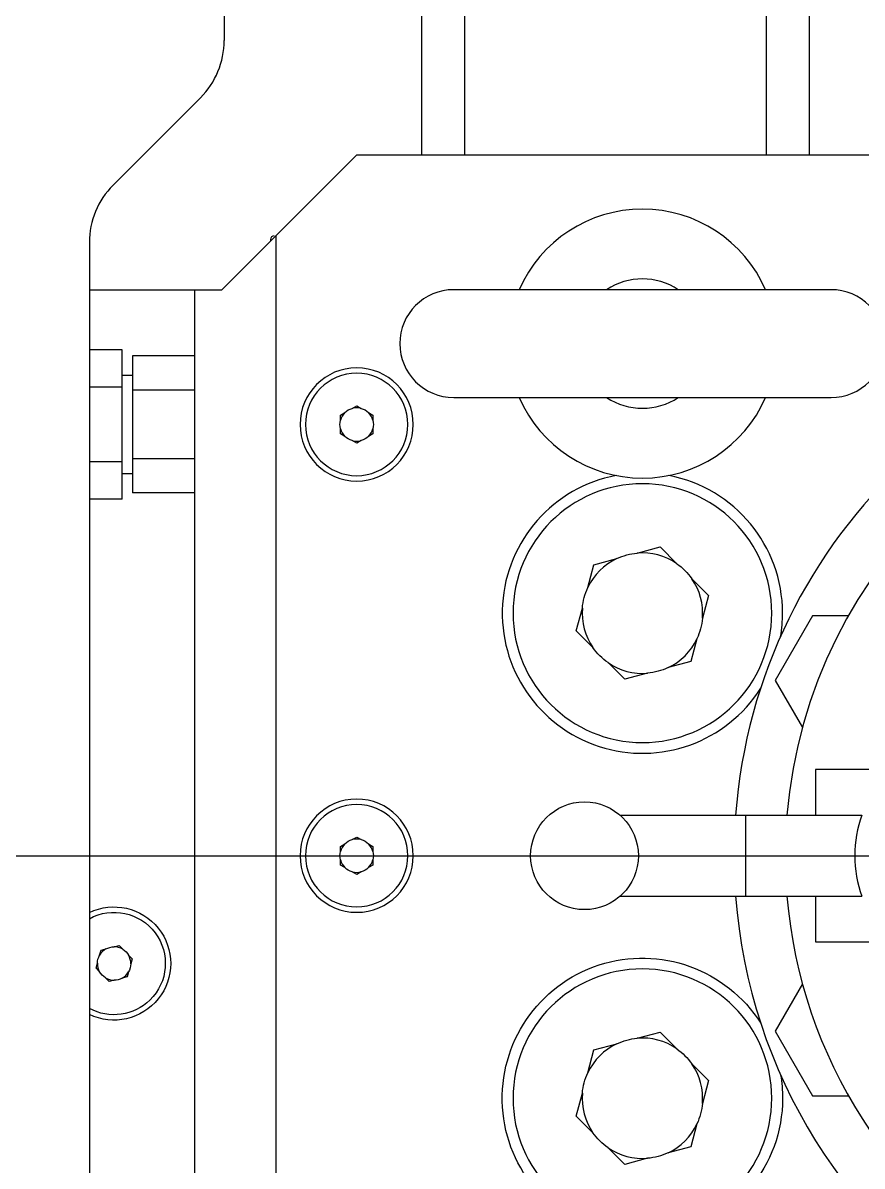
# Model space of a CAD drawing. Header units: millimetres. Extents: x 10462777 to 22643323, y 453826 to 1389191.
# Drawn here: x 11271626.1 to 11271776.8, y 577959.3 to 578164.7 of the extents above; entities that cross this region are included whole.
import ezdxf

# ---------------------------------------------------------------- set-up
doc = ezdxf.new("R2010")
doc.units = ezdxf.units.MM
doc.header["$LTSCALE"] = 200
doc.header["$MEASUREMENT"] = 0
doc.linetypes.add('CENTER', pattern=[2, 1.25, -0.25, 0.25, -0.25])
doc.linetypes.add('PHANTOM', pattern=[2.5, 1.25, -0.25, 0.25, -0.25, 0.25, -0.25])
doc.layers.add('1', color=1, linetype='CENTER')
doc.layers.add('11', color=6, linetype='PHANTOM')

msp = doc.modelspace()

# ---------------------------------------------------------------- linework, layer by layer
at = {"layer": '1', "color": 252, "linetype": 'Continuous'}
for p, q in [((11271697.67095, 578213.567), (11271697.67095, 578140.9381)), ((11271705.41816, 578213.567), (11271705.41816, 578140.9381)), ((11271759.6486, 578140.9381), (11271759.6486, 578213.567)), ((11271767.39581, 578140.9381), (11271767.39581, 578213.567)), ((11271671.52413, 578126.41094), (11271686.05014, 578140.93695)), ((11271686.05014, 578140.93695), (11271952.36035, 578140.93695)), ((11271661.84012, 578116.72693), (11271671.52413, 578126.41094)), ((11271671.52413, 578126.41094), (11271671.52413, 577903.67877)), ((11271638.03033, 578116.72693), (11271656.99812, 578116.72693)), ((11271656.99812, 577913.36277), (11271656.99812, 578116.72693)), ((11271656.99812, 578116.72693), (11271661.84012, 578116.72693))]:
    msp.add_line(p, q, dxfattribs=at)
at = {"layer": '1', "color": 60, "linetype": 'Continuous'}
for p, q in [((11271662.24056, 578169.1114), (11271662.24056, 578161.47983)), ((11271657.98599, 578151.20839), (11271645.22228, 578138.44468)), ((11271645.22228, 578138.44468), (11271642.28511, 578135.50751)), ((11271638.03054, 578125.23607), (11271638.03054, 577904.85363))]:
    msp.add_line(p, q, dxfattribs=at)
at = {"layer": '1', "color": 152, "linetype": 'Continuous'}
for p in [(11270918.81044, 578015.04485), (11271079.14226, 578015.04485)]:
    msp.add_line(p, (11272332.4895, 578015.04485), dxfattribs=at)
at = {"layer": '1', "color": 252, "linetype": 'Continuous', "extrusion": (0, 0, -1)}
for centre in [(-11271686.05014, 578092.51691), (-11271686.05014, 578015.04485)]:
    msp.add_circle(centre, 10.16821, dxfattribs=at)
at = {"layer": '1', "color": 60, "linetype": 'Continuous'}
for centre, start, end in [((11271647.71455, 578161.47983), 315.0000001, 0), ((11271652.55655, 578125.23607), 135.0000001, 180)]:
    msp.add_arc(centre, 14.52601, start, end, dxfattribs=at)
at = {"layer": '1', "color": 252, "linetype": 'Continuous'}
for start, end in [(100.777498, 327.5662476), (0, 79.1606203), (350.3531317, 0)]:
    msp.add_arc((11271737.37538, 578058.62289), 25.17842, start, end, dxfattribs=at)
at = {"layer": '1', "color": 252, "linetype": 'Continuous', "extrusion": (0, 0, -1)}
for centre, radius, start, end in [((-11271642.47211, 577995.67684), 10.16821, 64.1024948, 295.8974819), ((-11271737.37538, 577971.46682), 25.17842, 280.8393775, 147.571867), ((-11271737.37538, 577971.46682), 25.17842, 170.3587511, 180), ((-11271737.37538, 577971.46682), 25.17842, 180, 259.1550009)]:
    msp.add_arc(centre, radius, start, end, dxfattribs=at)
at = {"layer": '11', "color": 252, "linetype": 'Continuous'}
for p, q in [((11271670.55573, 578125.73306), (11271670.55573, 578125.44252)), ((11271685.25256, 578095.41106), (11271686.05014, 578095.87155)), ((11271686.05014, 578095.87155), (11271686.84773, 578095.41106)), ((11271683.14494, 578094.19423), (11271683.94253, 578094.65472)), ((11271683.14494, 578093.27326), (11271683.14494, 578094.19423)), ((11271688.15776, 578094.65472), (11271688.95535, 578094.19423)), ((11271688.95535, 578094.19423), (11271688.95535, 578093.27326)), ((11271683.14494, 578090.83959), (11271683.14494, 578091.76057)), ((11271688.95535, 578091.76057), (11271688.95535, 578090.83959)), ((11271683.94253, 578090.3791), (11271683.14494, 578090.83959)), ((11271686.05014, 578089.16227), (11271685.25256, 578089.62276)), ((11271686.84773, 578089.62276), (11271686.05014, 578089.16227)), ((11271688.95535, 578090.83959), (11271688.15776, 578090.3791)), ((11271736.45402, 578069.40547), (11271740.55123, 578070.50617)), ((11271740.55123, 578070.50617), (11271743.55307, 578067.50822)), ((11271727.57671, 578063.21625), (11271728.67208, 578067.31489)), ((11271728.67208, 578067.31489), (11271732.7693, 578068.41559)), ((11271746.25269, 578064.8121), (11271749.25453, 578061.81416)), ((11271749.25453, 578061.81416), (11271748.15915, 578057.71552)), ((11271725.49623, 578055.43161), (11271726.59161, 578059.53025)), ((11271728.49807, 578052.43367), (11271725.49623, 578055.43161)), ((11271747.17406, 578054.02952), (11271746.07868, 578049.93088)), ((11271734.19953, 578046.7396), (11271731.19769, 578049.73755)), ((11271746.07868, 578049.93088), (11271741.98147, 578048.83018)), ((11271738.29675, 578047.8403), (11271734.19953, 578046.7396)), ((11271685.25256, 578017.939), (11271686.05014, 578018.39949)), ((11271686.05014, 578018.39949), (11271686.84773, 578017.939)), ((11271683.14494, 578016.72217), (11271683.94253, 578017.18266)), ((11271683.14494, 578015.8012), (11271683.14494, 578016.72217)), ((11271688.15776, 578017.18266), (11271688.95535, 578016.72217)), ((11271688.95535, 578016.72217), (11271688.95535, 578015.8012)), ((11271683.14494, 578013.36753), (11271683.14494, 578014.28851)), ((11271688.95535, 578014.28851), (11271688.95535, 578013.36753)), ((11271683.94253, 578012.90705), (11271683.14494, 578013.36753)), ((11271686.05014, 578011.69021), (11271685.25256, 578012.1507)), ((11271686.84773, 578012.1507), (11271686.05014, 578011.69021)), ((11271688.95535, 578013.36753), (11271688.15776, 578012.90705)), ((11271639.87534, 577997.18317), (11271640.12184, 577998.07054)), ((11271640.12184, 577998.07054), (11271641.01358, 577998.30075)), ((11271642.47824, 577998.67887), (11271643.36998, 577998.90908)), ((11271643.36998, 577998.90908), (11271644.01522, 577998.25192)), ((11271639.22396, 577994.83829), (11271639.47046, 577995.72567)), ((11271645.07502, 577997.17254), (11271645.72025, 577996.51538)), ((11271645.72025, 577996.51538), (11271645.47375, 577995.62801)), ((11271639.8692, 577994.18113), (11271639.22396, 577994.83829)), ((11271641.57424, 577992.44459), (11271640.929, 577993.10175)), ((11271644.82238, 577993.28313), (11271643.93064, 577993.05292)), ((11271645.06888, 577994.17051), (11271644.82238, 577993.28313)), ((11271642.46597, 577992.6748), (11271641.57424, 577992.44459)), ((11271736.45402, 577982.2494), (11271740.55123, 577983.3501)), ((11271740.55123, 577983.3501), (11271743.55307, 577980.35216)), ((11271728.67208, 577980.15882), (11271732.7693, 577981.25952)), ((11271727.57671, 577976.06018), (11271728.67208, 577980.15882)), ((11271746.25269, 577977.65604), (11271749.25453, 577974.65809)), ((11271749.25453, 577974.65809), (11271748.15915, 577970.55945)), ((11271725.49623, 577968.27554), (11271726.59161, 577972.37418)), ((11271728.49807, 577965.2776), (11271725.49623, 577968.27554)), ((11271747.17406, 577966.87345), (11271746.07868, 577962.77481)), ((11271734.19953, 577959.58354), (11271731.19769, 577962.58148)), ((11271746.07868, 577962.77481), (11271741.98147, 577961.67411)), ((11271738.29675, 577960.68423), (11271734.19953, 577959.58354))]:
    msp.add_line(p, q, dxfattribs=at)
at = {"layer": '11', "color": 60, "linetype": 'Continuous'}
for p, q in [((11271771.26941, 578116.72693), (11271703.48136, 578116.72693)), ((11271643.92471, 578105.93547), (11271638.03033, 578105.93547)), ((11271643.92471, 578099.22619), (11271643.92471, 578105.93547)), ((11271645.76467, 578104.81725), (11271645.76467, 578098.66708)), ((11271656.998, 578104.81725), (11271645.76467, 578104.81725)), ((11271645.76467, 578101.30984), (11271643.92459, 578101.30984)), ((11271643.92471, 578099.22619), (11271638.03033, 578099.22619)), ((11271643.92471, 578085.80763), (11271643.92471, 578099.22619)), ((11271645.76467, 578098.66708), (11271645.76467, 578086.36674)), ((11271656.998, 578098.66708), (11271645.76467, 578098.66708)), ((11271703.48136, 578097.35891), (11271771.26941, 578097.35891)), ((11271643.92471, 578085.80763), (11271638.03033, 578085.80763)), ((11271643.92471, 578079.09836), (11271643.92471, 578085.80763)), ((11271645.76467, 578086.36674), (11271645.76467, 578080.21657)), ((11271656.998, 578086.36674), (11271645.76467, 578086.36674)), ((11271643.92459, 578083.72398), (11271645.76467, 578083.72398)), ((11271656.998, 578080.21657), (11271645.76467, 578080.21657)), ((11271643.92471, 578079.09836), (11271638.03033, 578079.09836)), ((11271767.92071, 578058.16589), (11271761.21144, 578046.54508)), ((11271774.38028, 578058.16589), (11271767.92071, 578058.16589)), ((11271761.21144, 578046.54508), (11271766.11277, 578038.05572)), ((11271780.08186, 578030.53926), (11271768.46105, 578030.53926)), ((11271768.46105, 578030.53926), (11271768.46105, 578022.30786)), ((11271733.37821, 578022.30786), (11271755.88099, 578022.30786)), ((11271755.88099, 578022.30786), (11271755.88099, 578007.78185)), ((11271755.88099, 578022.30786), (11271776.81113, 578022.30786)), ((11271733.37821, 578007.78185), (11271755.88099, 578007.78185)), ((11271755.88099, 578007.78185), (11271776.81113, 578007.78185)), ((11271768.46105, 578007.78185), (11271768.46105, 577999.55044)), ((11271768.46105, 577999.55044), (11271780.08186, 577999.55044)), ((11271766.11277, 577992.03399), (11271761.21144, 577983.54462)), ((11271761.21144, 577983.54462), (11271767.92071, 577971.92381)), ((11271767.92071, 577971.92381), (11271774.38028, 577971.92381))]:
    msp.add_line(p, q, dxfattribs=at)
at = {"layer": '11', "color": 252, "linetype": 'Continuous', "extrusion": (0, 0, -1)}
for centre, radius in [((-11271686.05014, 578092.51691), 9.19981), ((-11271737.37538, 578058.62289), 23.24162), ((-11271686.05014, 578015.04485), 9.19981), ((-11271737.37538, 577971.46682), 23.24162)]:
    msp.add_circle(centre, radius, dxfattribs=at)
at = {"layer": '11', "color": 60, "linetype": 'Continuous'}
msp.add_circle((11271726.97247, 578015.04485), 9.68401, dxfattribs=at)
for centre, radius, start, end in [((11271737.37538, 578107.04292), 24.15972, 23.6306248, 156.3749906), ((11271737.37538, 578107.04292), 11.62081, 56.4432114, 123.5568137), ((11271703.48136, 578107.04292), 9.68401, 90, 270), ((11271771.26941, 578107.04292), 9.68401, 270, 90), ((11271850.67827, 578015.04485), 96.84007, 90, 175.7024999), ((11271850.67827, 578015.04485), 87.64027, 90, 175.2468766), ((11271737.37538, 578107.04292), 24.15972, 203.6249942, 336.36936), ((11271737.37538, 578107.04292), 11.62081, 236.4432114, 303.5568137), ((11271850.67827, 578015.04485), 96.84007, 184.2974975, 239.5518742), ((11271850.67827, 578015.04485), 87.64027, 184.7531266, 240.4631236)]:
    msp.add_arc(centre, radius, start, end, dxfattribs=at)
at = {"layer": '11', "color": 252, "linetype": 'Continuous'}
for centre, radius, start, end in [((11271671.23361, 578125.73306), 0.67788, 90, 180), ((11271686.05014, 578092.51691), 3.00204, 134.5925506, 165.4074494), ((11271686.05014, 578092.51691), 3.00204, 74.5925506, 105.4074494), ((11271686.05014, 578092.51691), 3.00204, 14.5925506, 45.4074494), ((11271686.05014, 578092.51691), 3.00204, 194.5925506, 225.4074494), ((11271686.05014, 578092.51691), 3.00204, 314.5925506, 345.4074494), ((11271686.05014, 578092.51691), 3.00204, 254.5925506, 285.4074494), ((11271737.37538, 578058.62289), 10.82188, 55.1903574, 94.8840354), ((11271737.37538, 578058.62289), 10.82188, 115.1903574, 154.8840353), ((11271737.37538, 578058.62289), 10.82188, 355.1903574, 34.8840353), ((11271737.37538, 578058.62289), 10.82188, 175.1903574, 214.8840353), ((11271737.37538, 578058.62289), 10.82188, 295.1903574, 334.8840353), ((11271737.37538, 578058.62289), 10.82188, 235.1903574, 274.8840354), ((11271686.05014, 578015.04485), 3.00204, 74.5925506, 105.4074494), ((11271686.05014, 578015.04485), 3.00204, 134.5925506, 165.4074494), ((11271686.05014, 578015.04485), 3.00204, 14.5925506, 45.4074494), ((11271686.05014, 578015.04485), 3.00204, 194.5925506, 225.4074494), ((11271686.05014, 578015.04485), 3.00204, 314.5925506, 345.4074494), ((11271686.05014, 578015.04485), 3.00204, 254.5925506, 285.4074494), ((11271642.47211, 577995.67684), 3.00204, 119.0680117, 149.8829105), ((11271642.47211, 577995.67684), 3.00204, 59.0680118, 89.8829105), ((11271642.47211, 577995.67684), 3.00204, 179.0680118, 209.8829105), ((11271642.47211, 577995.67684), 3.00204, 359.0680118, 29.8829105), ((11271642.47211, 577995.67684), 3.00204, 239.0680118, 269.8829105), ((11271642.47211, 577995.67684), 3.00204, 299.0680117, 329.8829105), ((11271737.37538, 577971.46682), 10.82188, 115.1903574, 154.8840353), ((11271737.37538, 577971.46682), 10.82188, 55.1903574, 94.8840354), ((11271737.37538, 577971.46682), 10.82188, 355.1903574, 34.8840353), ((11271737.37538, 577971.46682), 10.82188, 175.1903574, 214.8840353), ((11271737.37538, 577971.46682), 10.82188, 295.1903574, 334.8840353), ((11271737.37538, 577971.46682), 10.82188, 235.1903574, 274.8840354)]:
    msp.add_arc(centre, radius, start, end, dxfattribs=at)
at = {"layer": '11', "color": 252, "linetype": 'Continuous', "extrusion": (0, 0, -1)}
for centre, radius, start, end in [((-11271686.05014, 578092.51691), 3.00204, 45.4074494, 74.5925506), ((-11271686.05014, 578092.51691), 3.00204, 105.4074494, 134.5925506), ((-11271686.05014, 578092.51691), 3.00204, 345.4074494, 14.5925506), ((-11271686.05014, 578092.51691), 3.00204, 165.4074494, 194.5925506), ((-11271686.05014, 578092.51691), 3.00204, 285.4074494, 314.5925506), ((-11271686.05014, 578092.51691), 3.00204, 225.4074494, 254.5925506), ((-11271737.37538, 578058.62289), 10.82188, 64.8096426, 85.1159646), ((-11271737.37538, 578058.62289), 10.82188, 124.8096426, 145.1159647), ((-11271737.37538, 578058.62289), 10.82188, 4.8096426, 25.1159647), ((-11271737.37538, 578058.62289), 10.82188, 184.8096426, 205.1159647), ((-11271737.37538, 578058.62289), 10.82188, 304.8096426, 325.1159647), ((-11271737.37538, 578058.62289), 10.82188, 244.8096426, 265.1159646), ((-11271686.05014, 578015.04485), 3.00204, 45.4074494, 74.5925506), ((-11271686.05014, 578015.04485), 3.00204, 105.4074494, 134.5925506), ((-11271686.05014, 578015.04485), 3.00204, 345.4074494, 14.5925506), ((-11271686.05014, 578015.04485), 3.00204, 165.4074494, 194.5925506), ((-11271686.05014, 578015.04485), 3.00204, 285.4074494, 314.5925506), ((-11271686.05014, 578015.04485), 3.00204, 225.4074494, 254.5925506), ((-11271642.47211, 577995.67684), 9.19981, 61.1282918, 225.5245388), ((-11271642.47211, 577995.67684), 3.00204, 0.9319882, 30.1170895), ((-11271642.47211, 577995.67684), 3.00204, 60.9319883, 90.1170895), ((-11271642.47211, 577995.67684), 3.00204, 120.9319882, 150.1170895), ((-11271642.47211, 577995.67684), 3.00204, 180.9319882, 210.1170895), ((-11271642.47211, 577995.67684), 3.00204, 300.9319882, 330.1170895), ((-11271642.47211, 577995.67684), 3.00204, 240.9319883, 270.1170895), ((-11271642.47211, 577995.67684), 9.19981, 225.5245388, 298.8633175), ((-11271737.37538, 577971.46682), 10.82188, 64.8096426, 85.1159646), ((-11271737.37538, 577971.46682), 10.82188, 124.8096426, 145.1159647), ((-11271737.37538, 577971.46682), 10.82188, 4.8096426, 25.1159647), ((-11271737.37538, 577971.46682), 10.82188, 184.8096426, 205.1159647), ((-11271737.37538, 577971.46682), 10.82188, 304.8096426, 325.1159647), ((-11271737.37538, 577971.46682), 10.82188, 244.8096426, 265.1159646)]:
    msp.add_arc(centre, radius, start, end, dxfattribs=at)
at = {"layer": '11', "color": 60, "linetype": 'Continuous'}
msp.add_ellipse((11271786.39466, 578015.04485), major_axis=(0, 15.49441), ratio=0.700207538, start_param=1.082921179, end_param=2.058671474, dxfattribs=at)

doc.saveas('drawing.dxf')
